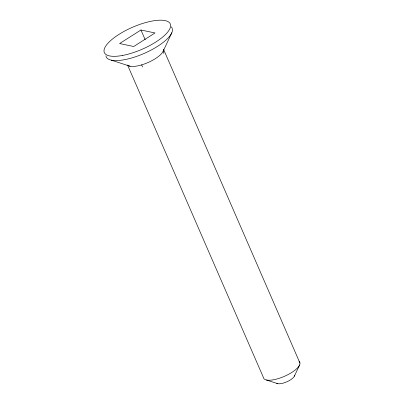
<?xml version="1.0" encoding="UTF-8"?>
<svg xmlns="http://www.w3.org/2000/svg" width="404" height="404" viewBox="0 0 404 404"><rect width="100%" height="100%" fill="white"/><g stroke="black" fill="none" stroke-linecap="round" stroke-linejoin="round"><path stroke-width="0.61" d="M171.811 32.749L163.166 51.212L163.913 53.394M294.359 376.18L299.601 364.989M140.935 30.002L119.614 43.546L133.704 46.505L155.025 32.961L140.935 30.002L145.182 39.683M111.373 60.171L130.048 66.236M266.483 380.012L277.8 383.694M141.627 64.898L142.592 66.943M163.504 49.237L299.935 363.014M127.558 65.039L263.494 377.664A19.7 6.575 -23.5 0 0 285.184 375.993A19.7 6.575 -23.5 0 0 299.031 361.54M172.427 29.149A35.951 11.999 -23.5 0 1 141.183 54.676A35.951 11.999 -23.5 0 1 105.914 55.878M171.2 26.826A35.951 11.999 -23.5 0 1 172.306 28.634M163.489 50.172A19.7 6.575 -23.5 0 1 147.571 62.736A19.7 6.575 -23.5 0 1 127.962 65.362M294.526 375.19A9.853 3.288 -23.5 0 1 287.153 381.679A9.853 3.288 -23.5 0 1 276.76 383.255M122.432 55.474A35.951 11.999 -23.5 0 0 170.574 24.886A35.951 11.999 -23.5 0 0 118.953 34.401A35.951 11.999 -23.5 0 0 122.432 55.474"/></g></svg>
